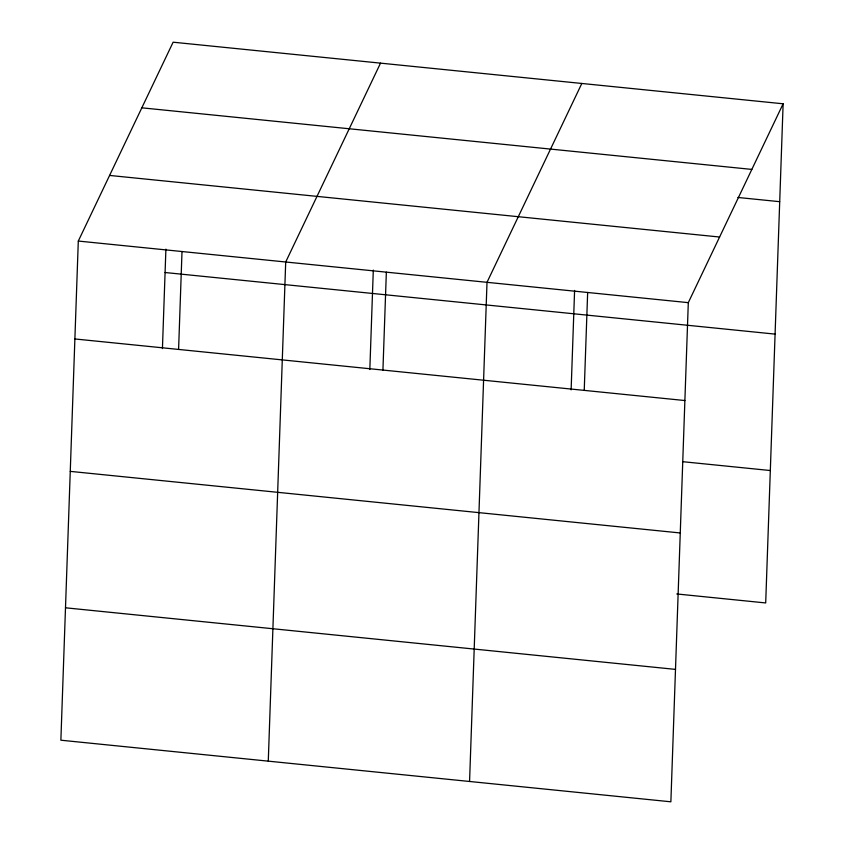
<?xml version="1.0" encoding="UTF-8"?>
<svg xmlns="http://www.w3.org/2000/svg" width="844" height="844" viewBox="0 0 844 844"><rect width="100%" height="100%" fill="white"/><g stroke="black" fill="none" stroke-linecap="round" stroke-linejoin="round"><path stroke-width="1.27" d="M78.302 241.057L60.873 740.209L670.874 801.8L688.303 302.648L783.126 103.791L173.125 42.2L78.302 241.057L688.303 302.648M162.428 348.593L165.899 249.149M178.59 349.427L182.009 251.523M268.276 761.151L285.705 261.999L380.528 63.142M369.83 369.535L373.301 270.091M382.933 370.062L386.352 272.158M469.57 781.47L487.009 282.318L581.822 83.461M571.124 389.865L574.595 290.41M584.238 390.382L587.656 292.488M783.126 103.791L765.698 602.943L676.804 593.965M141.834 107.821L751.835 169.412M737.878 197.464L779.708 201.684M109.593 175.436L719.594 237.027M165.086 272.517L775.077 334.108M74.884 338.961L684.885 400.541M682.743 461.689L770.319 470.53M70.263 471.374L680.264 532.965M65.505 607.796L675.495 669.387"/></g></svg>
